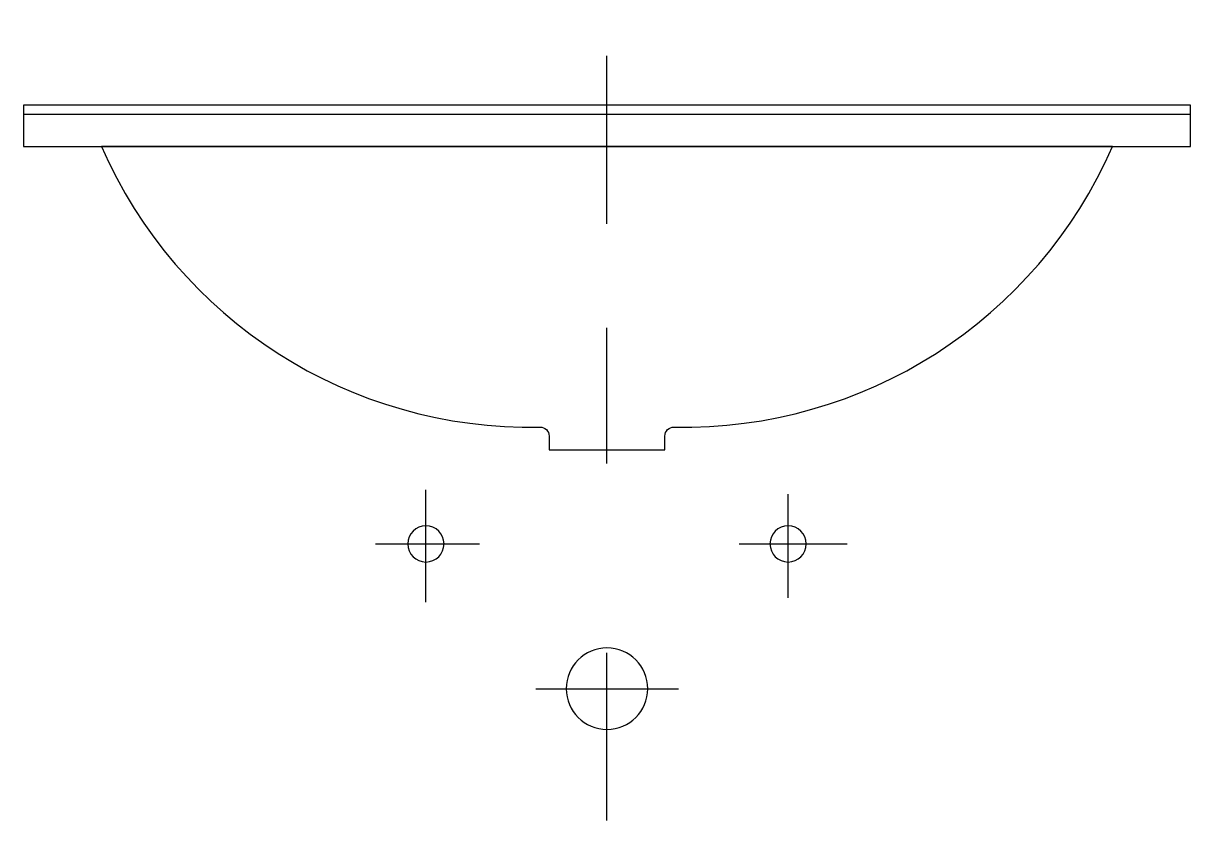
# Model space of a CAD drawing. Extents: x -275.796 to -275.101, y 390.756 to 391.23.
import ezdxf

# ---------------------------------------------------------------- set-up
doc = ezdxf.new("R2010")
doc.units = 0
doc.header["$LTSCALE"] = 0.2
doc.header["$MEASUREMENT"] = 0
doc.linetypes.add('AXES', pattern=[0.54, 0.3, -0.08, 0.08, -0.08])
doc.linetypes.add('CONTINU', pattern=[0])
doc.layers.get('0').update_dxf_attribs({"linetype": 'CONTINUOUS'})
doc.layers.add('DECA_EIXOS', color=5, linetype='AXES')

msp = doc.modelspace()

# ---------------------------------------------------------------- linework, layer by layer
at = {"linetype": 'CONTINUOUS'}
msp.add_lwpolyline([(-275.79591, 391.15708), (-275.10081, 391.15708), (-275.10081, 391.18167), (-275.79591, 391.18167)], close=True, dxfattribs=at)
msp.add_lwpolyline([(-275.79591, 391.17627), (-275.10081, 391.17627)])
at = {"linetype": 'CONTINUOUS', "flags": 128}
msp.add_lwpolyline([(-275.14737, 391.15708), (-275.74935, 391.15708, 0.304282), (-275.48833, 390.98994, -0.421761), (-275.48283, 390.98455), (-275.48283, 390.97627), (-275.41389, 390.97627), (-275.41389, 390.98455, -0.420459), (-275.40839, 390.98994, 0.304306)], format="xyb", close=True, dxfattribs=at)
at = {"linetype": 'CONTINU'}
for points in [[(-275.55619, 390.93113, 1), (-275.55619, 390.90956)], [(-275.55619, 390.90956, 1), (-275.55619, 390.93113)], [(-275.34053, 390.93113, 1), (-275.34053, 390.90956)], [(-275.34053, 390.90956, 1), (-275.34053, 390.93113)], [(-275.44836, 390.85835, 1), (-275.44836, 390.80982)], [(-275.44836, 390.80982, 1), (-275.44836, 390.85835)]]:
    msp.add_lwpolyline(points, format="xyb", dxfattribs=at)
at = {"layer": 'DECA_EIXOS'}
for points in [[(-275.44836, 391.11106), (-275.44836, 391.23037)], [(-275.44836, 390.96819), (-275.44836, 391.04906)], [(-275.55619, 390.88558), (-275.55619, 390.95257)], [(-275.34053, 390.88816), (-275.34053, 390.95)], [(-275.58613, 390.92035), (-275.5243, 390.92035)], [(-275.36971, 390.92035), (-275.30529, 390.92035)], [(-275.44836, 390.75552), (-275.44836, 390.87932)], [(-275.4908, 390.83408), (-275.40578, 390.83408)]]:
    msp.add_lwpolyline(points, dxfattribs=at)

doc.saveas('drawing.dxf')
